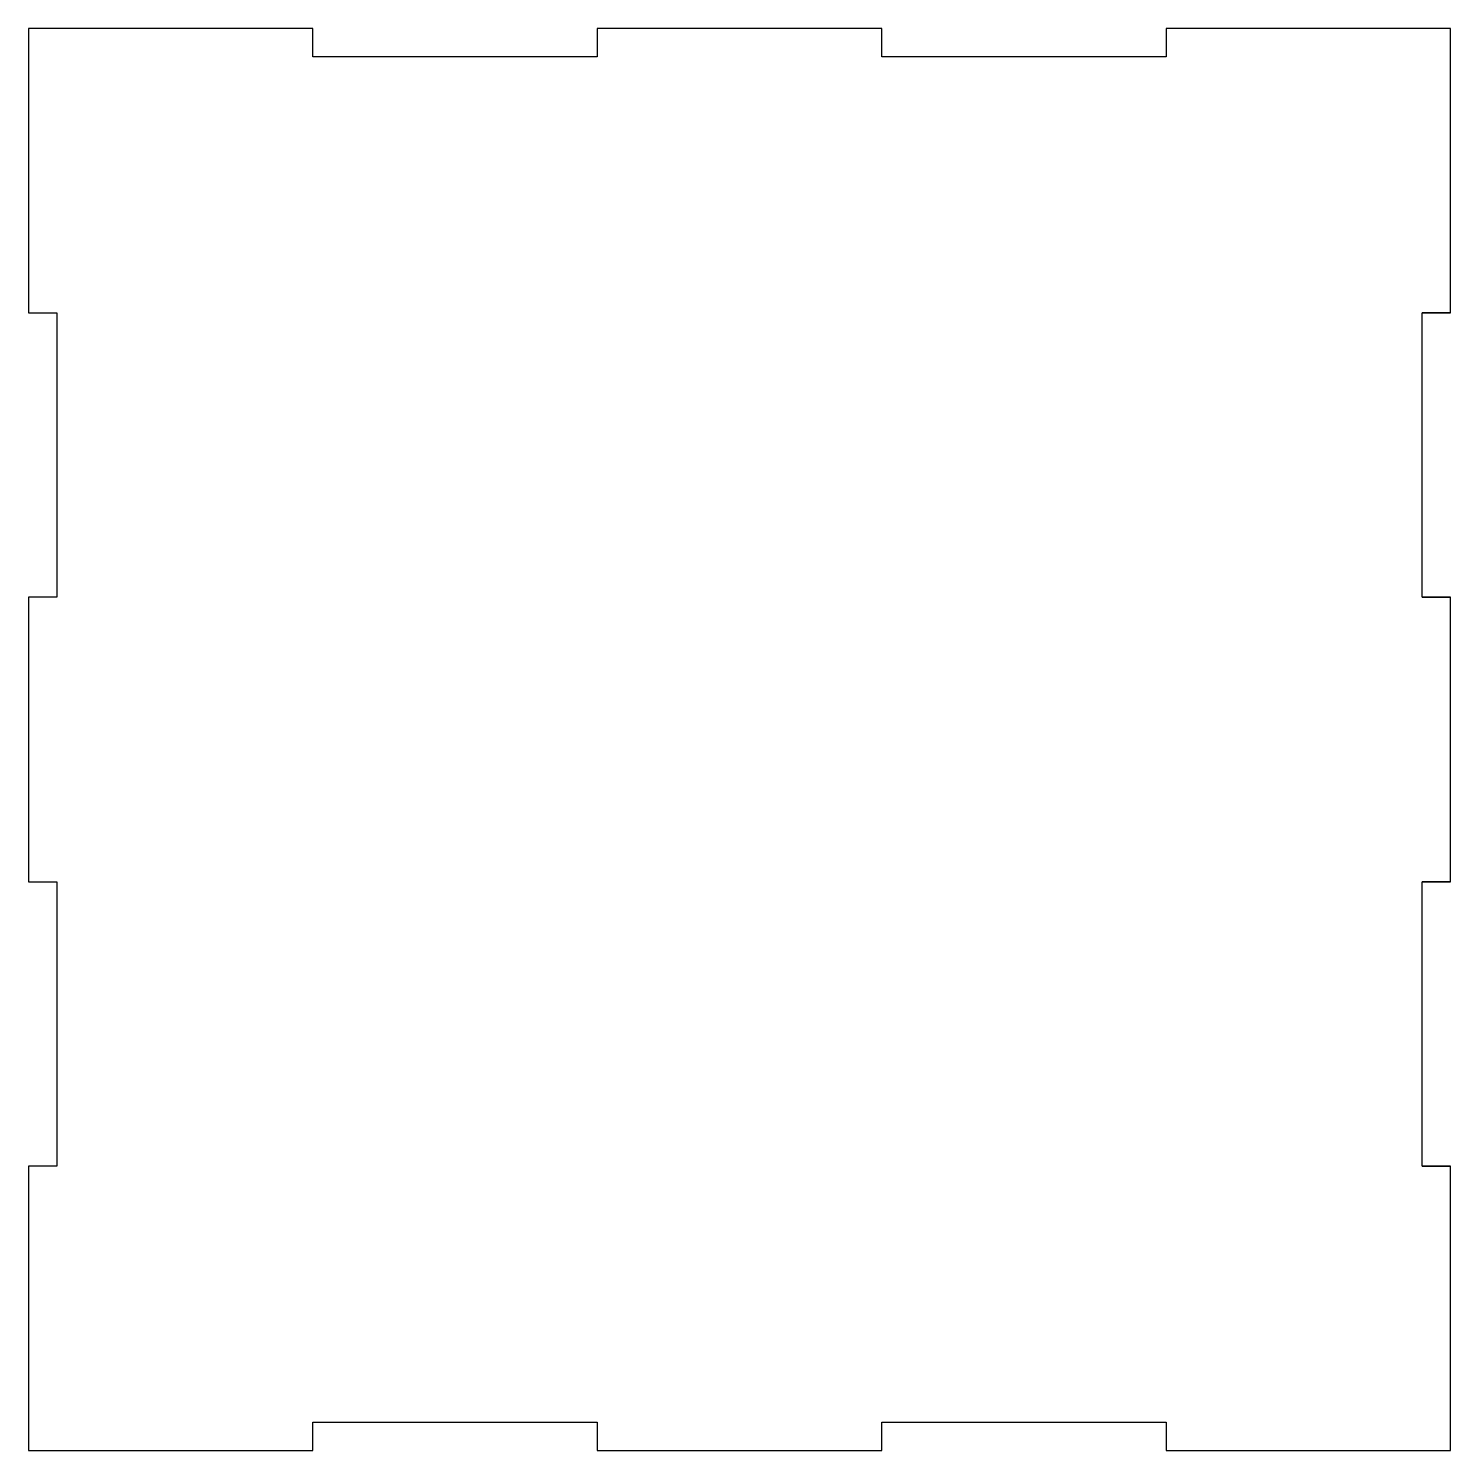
# Model space of a CAD drawing. Header units: millimetres. Extents: x 0 to 50, y 0 to 50.
import ezdxf

# ---------------------------------------------------------------- set-up
doc = ezdxf.new("R2010")
doc.units = ezdxf.units.MM
doc.header["$MEASUREMENT"] = 0
doc.layers.add('Default', color=18, linetype='Continuous', true_color=0x000000)

msp = doc.modelspace()

# ---------------------------------------------------------------- linework, layer by layer
at = {"layer": 'Default'}
for p, q in [((10, 50), (0, 50)), ((0, 50), (0, 40)), ((30, 50), (20, 50)), ((49, 50), (40, 50)), ((0, 30), (0, 20)), ((0, 10), (0, 0)), ((0, 0), (10, 0)), ((20, 0), (30, 0)), ((40, 0), (49, 0))]:
    msp.add_line(p, q, dxfattribs=at)
for points in [[(20, 50), (20, 49), (10, 49), (10, 50)], [(40, 50), (40, 49), (30, 49), (30, 50)], [(49, 0), (50, 0), (50, 10), (49, 10), (49, 20), (50, 20), (50, 30), (49, 30), (49, 40), (50, 40), (50, 50), (49, 50)], [(0, 40), (1, 40), (1, 30), (0, 30)], [(50, 40), (49, 40)], [(49, 30), (50, 30)], [(0, 20), (1, 20), (1, 10), (0, 10)], [(50, 20), (49, 20)], [(49, 10), (50, 10)], [(10, 0), (10, 1), (20, 1), (20, 0)], [(30, 0), (30, 1), (40, 1), (40, 0)]]:
    msp.add_lwpolyline(points, dxfattribs=at)

doc.saveas('drawing.dxf')
